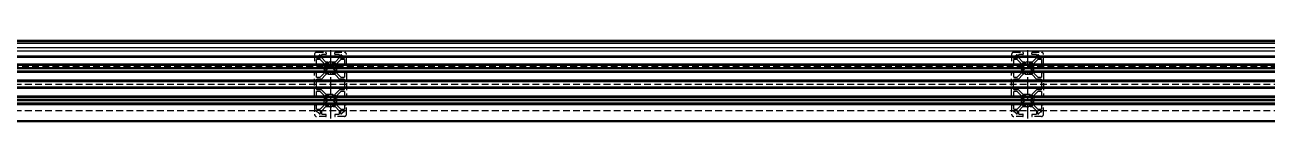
# Model space of a CAD drawing. Extents: x 0 to 4662, y -8 to 1177.
# Drawn here: x 2331 to 3497, y 185 to 261 of the extents above; entities that cross this region are included whole.
import ezdxf

# ---------------------------------------------------------------- set-up
doc = ezdxf.new("R2010")
doc.units = 0
doc.header["$LTSCALE"] = 0.5
doc.linetypes.add('CENTER', pattern=[50.8, 31.75, -6.35, 6.35, -6.35])
doc.linetypes.add('DASHED', pattern=[19.05, 12.7, -6.35])
for name, color, linetype in [('MSM_CENTER', 1, 'CENTER'), ('MSM_CONTINUOUS', 7, 'CONTINUOUS'), ('MSM_DASHED', 4, 'DASHED')]:
    doc.layers.add(name, color=color, linetype=linetype)

msp = doc.modelspace()

# ---------------------------------------------------------------- linework, layer by layer
at = {"layer": 'MSM_CENTER'}
for p, q in [((2617.8, 252), (2617.8, 188)), ((3271.8, 252), (3271.8, 188))]:
    msp.add_line(p, q, dxfattribs=at)
at = {"layer": 'MSM_CONTINUOUS'}
for p, q in [((1095.8, 260), (4189.8, 260)), ((1137.8, 261.3), (4147.8, 261.3)), ((4086.1, 258.2), (1199.5, 258.2)), ((4083.8, 254.3), (1201.8, 254.3)), ((4083.8, 251.1), (1201.8, 251.1)), ((4083.1, 246.5), (1202.5, 246.5)), ((3970.8, 246), (1203.8, 246)), ((3967.8, 245), (1267.8, 245)), ((3965.8, 239), (1292.8, 239)), ((3965.8, 238.5), (1292.8, 238.5)), ((3965.8, 238), (1292.8, 238)), ((3965.8, 237.5), (1292.8, 237.5)), ((3965.8, 235.5), (1292.8, 235.5)), ((3965.8, 235), (1292.8, 235)), ((3965.8, 234.5), (1292.8, 234.5)), ((3965.8, 232.5), (1292.8, 232.5)), ((3965.8, 232), (1321.6, 232)), ((3965.8, 231.5), (1322.3, 231.5)), ((3965.8, 231), (1322.6, 231)), ((3965.8, 224), (1344.6, 224)), ((3965.8, 223), (1344.6, 223)), ((3965.8, 222.5), (1344.6, 222.5)), ((3965.8, 217.5), (1344.6, 217.5)), ((3965.8, 217), (1344.6, 217)), ((3965.8, 216), (1344.6, 216)), ((3965.8, 209), (1344.6, 209)), ((3965.8, 208.5), (1344.6, 208.5)), ((3965.8, 208), (1344.6, 208)), ((3965.8, 207.5), (1344.6, 207.5)), ((3965.8, 205.5), (1344.6, 205.5)), ((3965.8, 205), (1344.6, 205)), ((3965.8, 204.5), (1344.6, 204.5)), ((3965.8, 202.5), (1344.6, 202.5)), ((3965.8, 202), (1344.6, 202)), ((3965.8, 201.5), (1344.6, 201.5)), ((3965.8, 201), (1344.6, 201)), ((3965.8, 186), (1344.6, 186)), ((3965.8, 185), (1344.6, 185))]:
    msp.add_line(p, q, dxfattribs=at)
at = {"layer": 'MSM_DASHED'}
for p, q in [((2602.8, 248), (2602.8, 239.4)), ((2604.6, 245.1), (2604.6, 244.9)), ((2604.8, 250), (2613.4, 250)), ((2607.8, 247.5), (2607.6, 247.5)), ((2608.3, 244.9), (2608.3, 247)), ((2609.6, 244.7), (2609.6, 248)), ((2613.4, 248), (2609.6, 248)), ((2613.8, 249.6), (2613.8, 248.4)), ((2621.8, 248.4), (2621.8, 249.6)), ((2622.2, 250), (2630.8, 250)), ((2626.1, 248), (2622.2, 248)), ((2626.1, 248), (2626.1, 244.7)), ((2627.2, 247), (2627.2, 244.9)), ((2628, 247.5), (2627.7, 247.5)), ((2631, 244.9), (2631, 245.1)), ((2632.8, 239.4), (2632.8, 248)), ((3256.8, 248), (3256.8, 239.4)), ((3258.6, 245.1), (3258.6, 244.9)), ((3258.8, 250), (3267.4, 250)), ((3261.8, 247.5), (3261.6, 247.5)), ((3262.3, 244.9), (3262.3, 247)), ((3263.6, 244.7), (3263.6, 248)), ((3267.4, 248), (3263.6, 248)), ((3267.8, 249.6), (3267.8, 248.4)), ((3275.8, 248.4), (3275.8, 249.6)), ((3276.2, 250), (3284.8, 250)), ((3280.1, 248), (3276.2, 248)), ((3280.1, 248), (3280.1, 244.7)), ((3281.2, 247), (3281.2, 244.9)), ((3282, 247.5), (3281.7, 247.5)), ((3285, 244.9), (3285, 245.1)), ((3286.8, 239.4), (3286.8, 248)), ((1137.8, 236.7), (4147.8, 236.7)), ((2604.4, 239), (2603.2, 239)), ((2604.8, 239.4), (2604.8, 243.2)), ((2608.1, 243.2), (2604.8, 243.2)), ((2605.1, 244.4), (2607.8, 244.4)), ((2608.1, 243.2), (2611.8, 239.6)), ((2613.2, 241), (2609.6, 244.7)), ((2611.8, 239.6), (2611.8, 235.7)), ((2612, 233.8), (2611.8, 232.5)), ((2612.1, 235), (2611.9, 235.4)), ((2611.9, 234.6), (2612.1, 235)), ((2612, 233.8), (2611.9, 234.1)), ((2613, 239.4), (2613, 237.7)), ((2613, 237.6), (2613.2, 236.8)), ((2613.2, 233.2), (2613, 232.4)), ((2613.2, 241), (2615.3, 241)), ((2615.1, 239.8), (2613.4, 239.8)), ((2613.5, 236.5), (2614.2, 236.5)), ((2614.2, 233.5), (2613.5, 233.5)), ((2616, 239.6), (2615.2, 239.8)), ((2615.3, 241), (2616.6, 240.8)), ((2616.3, 238.6), (2616.3, 239.3)), ((2616.6, 240.8), (2616.9, 240.9)), ((2617.4, 240.9), (2617.8, 240.7)), ((2617.8, 240.7), (2618.2, 240.9)), ((2618.5, 241), (2622.4, 241)), ((2619.3, 239.3), (2619.3, 238.6)), ((2620.4, 239.8), (2619.6, 239.6)), ((2622.2, 239.8), (2620.5, 239.8)), ((2621.4, 236.5), (2622.1, 236.5)), ((2622.1, 233.5), (2621.4, 233.5)), ((2626.1, 244.7), (2622.4, 241)), ((2622.4, 236.8), (2622.6, 237.6)), ((2622.6, 232.4), (2622.4, 233.2)), ((2622.6, 237.7), (2622.6, 239.4)), ((2623.7, 235.4), (2623.5, 235)), ((2623.5, 235), (2623.7, 234.6)), ((2623.6, 236.2), (2623.8, 237.5)), ((2623.7, 235.9), (2623.6, 236.2)), ((2623.8, 239.6), (2627.5, 243.2)), ((2623.8, 237.5), (2623.8, 239.6)), ((2623.8, 230.4), (2623.8, 234.3)), ((2630.8, 243.2), (2627.5, 243.2)), ((2627.7, 244.4), (2630.5, 244.4)), ((2630.8, 243.2), (2630.8, 239.4)), ((2632.4, 239), (2631.2, 239)), ((3258.4, 239), (3257.2, 239)), ((3258.8, 239.4), (3258.8, 243.2)), ((3262.1, 243.2), (3258.8, 243.2)), ((3259.1, 244.4), (3261.8, 244.4)), ((3262.1, 243.2), (3265.8, 239.6)), ((3267.2, 241), (3263.6, 244.7)), ((3265.8, 239.6), (3265.8, 235.7)), ((3266, 233.8), (3265.8, 232.5)), ((3266.1, 235), (3265.9, 235.4)), ((3265.9, 234.6), (3266.1, 235)), ((3266, 233.8), (3265.9, 234.1)), ((3267, 239.4), (3267, 237.7)), ((3267, 237.6), (3267.2, 236.8)), ((3267.2, 233.2), (3267, 232.4)), ((3267.2, 241), (3269.3, 241)), ((3269.1, 239.8), (3267.4, 239.8)), ((3267.5, 236.5), (3268.2, 236.5)), ((3268.2, 233.5), (3267.5, 233.5)), ((3270, 239.6), (3269.2, 239.8)), ((3269.3, 241), (3270.6, 240.8)), ((3270.3, 238.6), (3270.3, 239.3)), ((3270.6, 240.8), (3270.9, 240.9)), ((3271.4, 240.9), (3271.8, 240.7)), ((3271.8, 240.7), (3272.2, 240.9)), ((3272.5, 241), (3276.4, 241)), ((3273.3, 239.3), (3273.3, 238.6)), ((3274.4, 239.8), (3273.6, 239.6)), ((3276.2, 239.8), (3274.5, 239.8)), ((3275.4, 236.5), (3276.1, 236.5)), ((3276.1, 233.5), (3275.4, 233.5)), ((3280.1, 244.7), (3276.4, 241)), ((3276.4, 236.8), (3276.6, 237.6)), ((3276.6, 232.4), (3276.4, 233.2)), ((3276.6, 237.7), (3276.6, 239.4)), ((3277.7, 235.4), (3277.5, 235)), ((3277.5, 235), (3277.7, 234.6)), ((3277.6, 236.2), (3277.8, 237.5)), ((3277.7, 235.9), (3277.6, 236.2)), ((3277.8, 239.6), (3281.5, 243.2)), ((3277.8, 237.5), (3277.8, 239.6)), ((3277.8, 230.4), (3277.8, 234.3)), ((3284.8, 243.2), (3281.5, 243.2)), ((3281.7, 244.4), (3284.5, 244.4)), ((3284.8, 243.2), (3284.8, 239.4)), ((3286.4, 239), (3285.2, 239)), ((2602.8, 209.4), (2602.8, 230.6)), ((2603.2, 231), (2604.4, 231)), ((2604.4, 223.7), (2604.4, 216.2)), ((2604.8, 226.8), (2604.8, 230.6)), ((2604.8, 226.8), (2608.1, 226.8)), ((2608.6, 224.8), (2605.4, 224.8)), ((2611.8, 230.4), (2608.1, 226.8)), ((2613.1, 228.9), (2609.3, 225)), ((2611.8, 232.5), (2611.8, 230.4)), ((2613, 232.3), (2613, 230.6)), ((2613.4, 230.2), (2615.1, 230.2)), ((2621.8, 229.2), (2613.8, 229.2)), ((2615.2, 230.2), (2616, 230.4)), ((2616.3, 230.7), (2616.3, 231.4)), ((2619.3, 231.4), (2619.3, 230.7)), ((2619.6, 230.4), (2620.4, 230.2)), ((2620.5, 230.2), (2622.2, 230.2)), ((2626.3, 225), (2622.5, 228.9)), ((2622.6, 230.6), (2622.6, 232.3)), ((2627.5, 226.8), (2623.8, 230.4)), ((2630.2, 224.8), (2627, 224.8)), ((2627.5, 226.8), (2630.8, 226.8)), ((2630.8, 230.6), (2630.8, 226.8)), ((2631.2, 231), (2632.4, 231)), ((2631.2, 216.2), (2631.2, 223.7)), ((2632.8, 230.6), (2632.8, 209.4)), ((3256.8, 209.4), (3256.8, 230.6)), ((3257.2, 231), (3258.4, 231)), ((3258.4, 223.7), (3258.4, 216.2)), ((3258.8, 226.8), (3258.8, 230.6)), ((3258.8, 226.8), (3262.1, 226.8)), ((3262.6, 224.8), (3259.4, 224.8)), ((3265.8, 230.4), (3262.1, 226.8)), ((3267.1, 228.9), (3263.3, 225)), ((3265.8, 232.5), (3265.8, 230.4)), ((3267, 232.3), (3267, 230.6)), ((3267.4, 230.2), (3269.1, 230.2)), ((3275.8, 229.2), (3267.8, 229.2)), ((3269.2, 230.2), (3270, 230.4)), ((3270.3, 230.7), (3270.3, 231.4)), ((3273.3, 231.4), (3273.3, 230.7)), ((3273.6, 230.4), (3274.4, 230.2)), ((3274.5, 230.2), (3276.2, 230.2)), ((3280.3, 225), (3276.5, 228.9)), ((3276.6, 230.6), (3276.6, 232.3)), ((3281.5, 226.8), (3277.8, 230.4)), ((3284.2, 224.8), (3281, 224.8)), ((3281.5, 226.8), (3284.8, 226.8)), ((3284.8, 230.6), (3284.8, 226.8)), ((3285.2, 231), (3286.4, 231)), ((3285.2, 216.2), (3285.2, 223.7)), ((3286.8, 230.6), (3286.8, 209.4)), ((1254.8, 220.3), (3978, 220.3)), ((2604.8, 209.4), (2604.8, 213.2)), ((2608.1, 213.2), (2604.8, 213.2)), ((2605.4, 215.2), (2608.6, 215.2)), ((2608.1, 213.2), (2611.8, 209.6)), ((2609.3, 215), (2613.1, 211.1)), ((2615.1, 209.8), (2613.4, 209.8)), ((2613.8, 210.8), (2621.8, 210.8)), ((2622.2, 209.8), (2620.5, 209.8)), ((2622.5, 211.1), (2626.3, 215)), ((2623.8, 209.6), (2627.5, 213.2)), ((2627, 215.2), (2630.2, 215.2)), ((2630.8, 213.2), (2627.5, 213.2)), ((2630.8, 213.2), (2630.8, 209.4)), ((3258.8, 209.4), (3258.8, 213.2)), ((3262.1, 213.2), (3258.8, 213.2)), ((3259.4, 215.2), (3262.6, 215.2)), ((3262.1, 213.2), (3265.8, 209.6)), ((3263.3, 215), (3267.1, 211.1)), ((3269.1, 209.8), (3267.4, 209.8)), ((3267.8, 210.8), (3275.8, 210.8)), ((3276.2, 209.8), (3274.5, 209.8)), ((3276.5, 211.1), (3280.3, 215)), ((3277.8, 209.6), (3281.5, 213.2)), ((3281, 215.2), (3284.2, 215.2)), ((3284.8, 213.2), (3281.5, 213.2)), ((3284.8, 213.2), (3284.8, 209.4)), ((2602.8, 200.6), (2602.8, 192)), ((2604.4, 209), (2603.2, 209)), ((2603.2, 201), (2604.4, 201)), ((2604.8, 196.8), (2604.8, 200.6)), ((2611.8, 200.4), (2608.1, 196.8)), ((2609.6, 195.3), (2613.2, 199)), ((2611.8, 209.6), (2611.8, 205.7)), ((2611.8, 202.5), (2612, 203.8)), ((2611.8, 202.5), (2611.8, 200.4)), ((2612.1, 205), (2611.9, 205.4)), ((2611.9, 204.6), (2612.1, 205)), ((2612, 203.8), (2611.9, 204.1)), ((2613, 209.4), (2613, 207.7)), ((2613, 207.6), (2613.2, 206.8)), ((2613.2, 203.2), (2613, 202.4)), ((2613, 202.3), (2613, 200.6)), ((2617.1, 199), (2613.2, 199)), ((2613.4, 200.2), (2615.1, 200.2)), ((2613.5, 206.5), (2614.2, 206.5)), ((2614.2, 203.5), (2613.5, 203.5)), ((2616, 209.6), (2615.2, 209.8)), ((2615.2, 200.2), (2616, 200.4)), ((2616.3, 208.6), (2616.3, 209.3)), ((2616.3, 200.7), (2616.3, 201.4)), ((2617.8, 199.3), (2617.4, 199.1)), ((2618.2, 199.1), (2617.8, 199.3)), ((2619, 199.2), (2618.7, 199.1)), ((2620.3, 199), (2619, 199.2)), ((2619.3, 209.3), (2619.3, 208.6)), ((2619.3, 201.4), (2619.3, 200.7)), ((2620.4, 209.8), (2619.6, 209.6)), ((2619.6, 200.4), (2620.4, 200.2)), ((2622.4, 199), (2620.3, 199)), ((2620.5, 200.2), (2622.2, 200.2)), ((2621.4, 206.5), (2622.1, 206.5)), ((2622.1, 203.5), (2621.4, 203.5)), ((2622.4, 206.8), (2622.6, 207.6)), ((2622.6, 202.4), (2622.4, 203.2)), ((2622.4, 199), (2626.1, 195.3)), ((2622.6, 207.7), (2622.6, 209.4)), ((2622.6, 200.6), (2622.6, 202.3)), ((2623.7, 205.4), (2623.5, 205)), ((2623.5, 205), (2623.7, 204.6)), ((2623.8, 207.5), (2623.6, 206.2)), ((2623.6, 206.2), (2623.7, 205.9)), ((2623.8, 207.5), (2623.8, 209.6)), ((2623.8, 200.4), (2623.8, 204.3)), ((2627.5, 196.8), (2623.8, 200.4)), ((2630.8, 200.6), (2630.8, 196.8)), ((2632.4, 209), (2631.2, 209)), ((2631.2, 201), (2632.4, 201)), ((2632.8, 192), (2632.8, 200.6)), ((3256.8, 200.6), (3256.8, 192)), ((3258.4, 209), (3257.2, 209)), ((3257.2, 201), (3258.4, 201)), ((3258.8, 196.8), (3258.8, 200.6)), ((3265.8, 200.4), (3262.1, 196.8)), ((3263.6, 195.3), (3267.2, 199)), ((3265.8, 209.6), (3265.8, 205.7)), ((3265.8, 202.5), (3266, 203.8)), ((3265.8, 202.5), (3265.8, 200.4)), ((3266.1, 205), (3265.9, 205.4)), ((3265.9, 204.6), (3266.1, 205)), ((3266, 203.8), (3265.9, 204.1)), ((3267, 209.4), (3267, 207.7)), ((3267, 207.6), (3267.2, 206.8)), ((3267.2, 203.2), (3267, 202.4)), ((3267, 202.3), (3267, 200.6)), ((3271.1, 199), (3267.2, 199)), ((3267.4, 200.2), (3269.1, 200.2)), ((3267.5, 206.5), (3268.2, 206.5)), ((3268.2, 203.5), (3267.5, 203.5)), ((3270, 209.6), (3269.2, 209.8)), ((3269.2, 200.2), (3270, 200.4)), ((3270.3, 208.6), (3270.3, 209.3)), ((3270.3, 200.7), (3270.3, 201.4)), ((3271.8, 199.3), (3271.4, 199.1)), ((3272.2, 199.1), (3271.8, 199.3)), ((3273, 199.2), (3272.7, 199.1)), ((3274.3, 199), (3273, 199.2)), ((3273.3, 209.3), (3273.3, 208.6)), ((3273.3, 201.4), (3273.3, 200.7)), ((3274.4, 209.8), (3273.6, 209.6)), ((3273.6, 200.4), (3274.4, 200.2)), ((3276.4, 199), (3274.3, 199)), ((3274.5, 200.2), (3276.2, 200.2)), ((3275.4, 206.5), (3276.1, 206.5)), ((3276.1, 203.5), (3275.4, 203.5)), ((3276.4, 206.8), (3276.6, 207.6)), ((3276.6, 202.4), (3276.4, 203.2)), ((3276.4, 199), (3280.1, 195.3)), ((3276.6, 207.7), (3276.6, 209.4)), ((3276.6, 200.6), (3276.6, 202.3)), ((3277.7, 205.4), (3277.5, 205)), ((3277.5, 205), (3277.7, 204.6)), ((3277.8, 207.5), (3277.6, 206.2)), ((3277.6, 206.2), (3277.7, 205.9)), ((3277.8, 207.5), (3277.8, 209.6)), ((3277.8, 200.4), (3277.8, 204.3)), ((3281.5, 196.8), (3277.8, 200.4)), ((3284.8, 200.6), (3284.8, 196.8)), ((3286.4, 209), (3285.2, 209)), ((3285.2, 201), (3286.4, 201)), ((3286.8, 192), (3286.8, 200.6)), ((1254.8, 195.7), (3978, 195.7)), ((1254.8, 195.7), (3978, 195.7)), ((2604.6, 195), (2604.6, 194.9)), ((2604.8, 196.8), (2608.1, 196.8)), ((2613.4, 190), (2604.8, 190)), ((2607.8, 195.5), (2605.1, 195.5)), ((2607.6, 192.5), (2607.8, 192.5)), ((2608.3, 193), (2608.3, 195)), ((2609.6, 192), (2609.6, 195.3)), ((2609.6, 192), (2613.4, 192)), ((2613.8, 190.4), (2613.8, 191.6)), ((2621.8, 191.6), (2621.8, 190.4)), ((2622.2, 192), (2626.1, 192)), ((2630.8, 190), (2622.2, 190)), ((2626.1, 195.3), (2626.1, 192)), ((2627.2, 195), (2627.2, 193)), ((2627.5, 196.8), (2630.8, 196.8)), ((2630.5, 195.5), (2627.7, 195.5)), ((2627.7, 192.5), (2628, 192.5)), ((2631, 194.9), (2631, 195)), ((3258.6, 195), (3258.6, 194.9)), ((3258.8, 196.8), (3262.1, 196.8)), ((3267.4, 190), (3258.8, 190)), ((3261.8, 195.5), (3259.1, 195.5)), ((3261.6, 192.5), (3261.8, 192.5)), ((3262.3, 193), (3262.3, 195)), ((3263.6, 192), (3263.6, 195.3)), ((3263.6, 192), (3267.4, 192)), ((3267.8, 190.4), (3267.8, 191.6)), ((3275.8, 191.6), (3275.8, 190.4)), ((3276.2, 192), (3280.1, 192)), ((3284.8, 190), (3276.2, 190)), ((3280.1, 195.3), (3280.1, 192)), ((3281.2, 195), (3281.2, 193)), ((3281.5, 196.8), (3284.8, 196.8)), ((3284.5, 195.5), (3281.7, 195.5)), ((3281.7, 192.5), (3282, 192.5)), ((3285, 194.9), (3285, 195))]:
    msp.add_line(p, q, dxfattribs=at)
for centre, radius, start, end in [((2604.8, 248), 2, 90, 180), ((2605.1, 245.1), 0.5, 109.8539, 180), ((2605.1, 244.9), 0.5, 180, 270), ((2603.3, 250.1), 4.8, 289.8539, 324.2037), ((2607.6, 247), 0.5, 90, 144.2037), ((2607.8, 247), 0.5, 0, 90), ((2607.8, 244.9), 0.5, 270, 0), ((2613.4, 249.6), 0.4, 0, 90), ((2613.4, 248.4), 0.4, 270, 0), ((2622.2, 249.6), 0.4, 90, 180), ((2622.2, 248.4), 0.4, 180, 270), ((2627.7, 244.9), 0.5, 180, 270), ((2627.7, 247), 0.5, 90, 180), ((2628, 247), 0.5, 35.7963, 90), ((2632.3, 250.1), 4.8, 215.7963, 250.1461), ((2630.5, 244.9), 0.5, 270, 0), ((2630.5, 245.1), 0.5, 0, 70.1461), ((2630.8, 248), 2, 0, 90), ((3258.8, 248), 2, 90, 180), ((3259.1, 245.1), 0.5, 109.8539, 180), ((3259.1, 244.9), 0.5, 180, 270), ((3257.3, 250.1), 4.8, 289.8539, 324.2037), ((3261.6, 247), 0.5, 90, 144.2037), ((3261.8, 247), 0.5, 0, 90), ((3261.8, 244.9), 0.5, 270, 0), ((3267.4, 249.6), 0.4, 0, 90), ((3267.4, 248.4), 0.4, 270, 0), ((3276.2, 249.6), 0.4, 90, 180), ((3276.2, 248.4), 0.4, 180, 270), ((3281.7, 244.9), 0.5, 180, 270), ((3281.7, 247), 0.5, 90, 180), ((3282, 247), 0.5, 35.7963, 90), ((3286.3, 250.1), 4.8, 215.7963, 250.1461), ((3284.5, 244.9), 0.5, 270, 0), ((3284.5, 245.1), 0.5, 0, 70.1461), ((3284.8, 248), 2, 0, 90), ((2603.2, 239.4), 0.4, 180, 270), ((2604.4, 239.4), 0.4, 270, 0), ((2612.3, 235.7), 0.5, 180, 210), ((2612.3, 234.3), 0.5, 150, 210), ((2613.4, 239.4), 0.4, 90, 180), ((2613.4, 237.7), 0.4, 180, 191), ((2613.5, 236.9), 0.4, 191, 270), ((2613.5, 233.1), 0.4, 90, 169), ((2614.2, 236.1), 0.4, 343.1735, 90), ((2614.2, 233.9), 0.4, 270, 16.8264), ((2617.8, 235), 3.4, 163.1736, 196.8264), ((2615.1, 239.4), 0.4, 79, 90), ((2615.9, 239.3), 0.4, 0, 79), ((2616.7, 238.6), 0.4, 180, 286.8264), ((2617.8, 235), 3.4, 73.1736, 106.8264), ((2617.1, 240.5), 0.5, 60, 120), ((2618.5, 240.5), 0.5, 90, 120), ((2618.9, 238.6), 0.4, 253.1735, 0), ((2619.7, 239.3), 0.4, 101, 180), ((2620.5, 239.4), 0.4, 90, 101), ((2621.4, 236.1), 0.4, 90, 196.8264), ((2621.4, 233.9), 0.4, 163.1736, 270), ((2617.8, 235), 3.4, 343.1736, 16.8264), ((2622.1, 236.9), 0.4, 270, 349), ((2622.1, 233.1), 0.4, 11, 90), ((2622.2, 239.4), 0.4, 0, 90), ((2622.2, 237.7), 0.4, 349, 0), ((2623.3, 235.7), 0.5, 330, 30), ((2623.3, 234.3), 0.5, 0, 30), ((2631.2, 239.4), 0.4, 180, 270), ((2632.4, 239.4), 0.4, 270, 0), ((3257.2, 239.4), 0.4, 180, 270), ((3258.4, 239.4), 0.4, 270, 0), ((3266.3, 235.7), 0.5, 180, 210), ((3266.3, 234.3), 0.5, 150, 210), ((3267.4, 239.4), 0.4, 90, 180), ((3267.4, 237.7), 0.4, 180, 191), ((3267.5, 236.9), 0.4, 191, 270), ((3267.5, 233.1), 0.4, 90, 169), ((3268.2, 236.1), 0.4, 343.1735, 90), ((3268.2, 233.9), 0.4, 270, 16.8264), ((3271.8, 235), 3.4, 163.1736, 196.8264), ((3269.1, 239.4), 0.4, 79, 90), ((3269.9, 239.3), 0.4, 0, 79), ((3270.7, 238.6), 0.4, 180, 286.8264), ((3271.8, 235), 3.4, 73.1736, 106.8264), ((3271.1, 240.5), 0.5, 60, 120), ((3272.5, 240.5), 0.5, 90, 120), ((3272.9, 238.6), 0.4, 253.1735, 0), ((3273.7, 239.3), 0.4, 101, 180), ((3274.5, 239.4), 0.4, 90, 101), ((3275.4, 236.1), 0.4, 90, 196.8264), ((3275.4, 233.9), 0.4, 163.1736, 270), ((3271.8, 235), 3.4, 343.1736, 16.8264), ((3276.1, 236.9), 0.4, 270, 349), ((3276.1, 233.1), 0.4, 11, 90), ((3276.2, 239.4), 0.4, 0, 90), ((3276.2, 237.7), 0.4, 349, 0), ((3277.3, 235.7), 0.5, 330, 30), ((3277.3, 234.3), 0.5, 0, 30), ((3285.2, 239.4), 0.4, 180, 270), ((3286.4, 239.4), 0.4, 270, 0), ((2603.2, 230.6), 0.4, 90, 180), ((2604.4, 230.6), 0.4, 0, 90), ((2605.4, 223.7), 1, 90, 180), ((2608.6, 225.7), 1, 270, 315), ((2613.4, 232.3), 0.4, 169, 180), ((2613.4, 230.6), 0.4, 180, 270), ((2613.8, 228.2), 1, 90, 135), ((2615.1, 230.6), 0.4, 270, 281), ((2615.9, 230.7), 0.4, 281, 0), ((2616.7, 231.4), 0.4, 73.1736, 180), ((2617.8, 235), 3.4, 253.1736, 286.8264), ((2618.9, 231.4), 0.4, 0, 106.8264), ((2619.7, 230.7), 0.4, 180, 259), ((2620.5, 230.6), 0.4, 259, 270), ((2621.8, 228.2), 1, 45, 90), ((2622.2, 230.6), 0.4, 270, 0), ((2622.2, 232.3), 0.4, 0, 11), ((2627, 225.7), 1, 225, 270), ((2630.2, 223.7), 1, 0, 90), ((2631.2, 230.6), 0.4, 90, 180), ((2632.4, 230.6), 0.4, 0, 90), ((3257.2, 230.6), 0.4, 90, 180), ((3258.4, 230.6), 0.4, 0, 90), ((3259.4, 223.7), 1, 90, 180), ((3262.6, 225.7), 1, 270, 315), ((3267.4, 232.3), 0.4, 169, 180), ((3267.4, 230.6), 0.4, 180, 270), ((3267.8, 228.2), 1, 90, 135), ((3269.1, 230.6), 0.4, 270, 281), ((3269.9, 230.7), 0.4, 281, 0), ((3270.7, 231.4), 0.4, 73.1736, 180), ((3271.8, 235), 3.4, 253.1736, 286.8264), ((3272.9, 231.4), 0.4, 0, 106.8264), ((3273.7, 230.7), 0.4, 180, 259), ((3274.5, 230.6), 0.4, 259, 270), ((3275.8, 228.2), 1, 45, 90), ((3276.2, 230.6), 0.4, 270, 0), ((3276.2, 232.3), 0.4, 0, 11), ((3281, 225.7), 1, 225, 270), ((3284.2, 223.7), 1, 0, 90), ((3285.2, 230.6), 0.4, 90, 180), ((3286.4, 230.6), 0.4, 0, 90), ((2605.4, 216.2), 1, 180, 270), ((2608.6, 214.3), 1, 45, 90), ((2613.4, 209.4), 0.4, 90, 180), ((2613.8, 211.8), 1, 225, 270), ((2615.1, 209.4), 0.4, 79, 90), ((2620.5, 209.4), 0.4, 90, 101), ((2621.8, 211.8), 1, 270, 315), ((2622.2, 209.4), 0.4, 0, 90), ((2627, 214.3), 1, 90, 135), ((2630.2, 216.2), 1, 270, 0), ((3259.4, 216.2), 1, 180, 270), ((3262.6, 214.3), 1, 45, 90), ((3267.4, 209.4), 0.4, 90, 180), ((3267.8, 211.8), 1, 225, 270), ((3269.1, 209.4), 0.4, 79, 90), ((3274.5, 209.4), 0.4, 90, 101), ((3275.8, 211.8), 1, 270, 315), ((3276.2, 209.4), 0.4, 0, 90), ((3281, 214.3), 1, 90, 135), ((3284.2, 216.2), 1, 270, 0), ((2603.2, 209.4), 0.4, 180, 270), ((2603.2, 200.6), 0.4, 90.0044, 180), ((2604.4, 209.4), 0.4, 270, 0), ((2604.4, 200.6), 0.4, 0, 90), ((2612.3, 205.7), 0.5, 180, 210), ((2612.3, 204.3), 0.5, 150, 210), ((2613.4, 207.7), 0.4, 180, 191), ((2613.4, 202.3), 0.4, 169, 180), ((2613.4, 200.6), 0.4, 180, 270), ((2613.5, 206.9), 0.4, 191, 270), ((2613.5, 203.1), 0.4, 90, 169), ((2614.2, 206.1), 0.4, 343.1736, 90), ((2614.2, 203.9), 0.4, 270, 16.8264), ((2617.8, 205), 3.4, 163.1736, 196.8264), ((2615.1, 200.6), 0.4, 270, 281), ((2615.9, 209.3), 0.4, 0, 79), ((2615.9, 200.7), 0.4, 281, 0), ((2616.7, 208.6), 0.4, 180, 286.8264), ((2616.7, 201.4), 0.4, 73.1736, 180), ((2617.8, 205), 3.4, 73.1736, 106.8264), ((2617.8, 205), 3.4, 253.1736, 286.8264), ((2617.1, 199.5), 0.5, 270, 300), ((2618.5, 199.5), 0.5, 240, 300), ((2618.9, 208.6), 0.4, 253.1736, 0), ((2618.9, 201.4), 0.4, 0, 106.8264), ((2619.7, 209.3), 0.4, 101, 180), ((2619.7, 200.7), 0.4, 180, 259), ((2620.5, 200.6), 0.4, 259, 270), ((2621.4, 206.1), 0.4, 90, 196.8264), ((2621.4, 203.9), 0.4, 163.1736, 270), ((2617.8, 205), 3.4, 343.1736, 16.8264), ((2622.1, 206.9), 0.4, 270, 349), ((2622.1, 203.1), 0.4, 11, 90), ((2622.2, 200.6), 0.4, 270, 0), ((2622.2, 207.7), 0.4, 349, 0), ((2622.2, 202.3), 0.4, 0, 11), ((2623.3, 205.7), 0.5, 330, 30), ((2623.3, 204.3), 0.5, 0, 30.0001), ((2631.2, 209.4), 0.4, 180, 270), ((2631.2, 200.6), 0.4, 90.0044, 180), ((2632.4, 209.4), 0.4, 270, 0), ((2632.4, 200.6), 0.4, 0, 90), ((3257.2, 209.4), 0.4, 180, 270), ((3257.2, 200.6), 0.4, 90.0044, 180), ((3258.4, 209.4), 0.4, 270, 0), ((3258.4, 200.6), 0.4, 0, 90), ((3266.3, 205.7), 0.5, 180, 210), ((3266.3, 204.3), 0.5, 150, 210), ((3267.4, 207.7), 0.4, 180, 191), ((3267.4, 202.3), 0.4, 169, 180), ((3267.4, 200.6), 0.4, 180, 270), ((3267.5, 206.9), 0.4, 191, 270), ((3267.5, 203.1), 0.4, 90, 169), ((3268.2, 206.1), 0.4, 343.1736, 90), ((3268.2, 203.9), 0.4, 270, 16.8264), ((3271.8, 205), 3.4, 163.1736, 196.8264), ((3269.1, 200.6), 0.4, 270, 281), ((3269.9, 209.3), 0.4, 0, 79), ((3269.9, 200.7), 0.4, 281, 0), ((3270.7, 208.6), 0.4, 180, 286.8264), ((3270.7, 201.4), 0.4, 73.1736, 180), ((3271.8, 205), 3.4, 73.1736, 106.8264), ((3271.8, 205), 3.4, 253.1736, 286.8264), ((3271.1, 199.5), 0.5, 270, 300), ((3272.5, 199.5), 0.5, 240, 300), ((3272.9, 208.6), 0.4, 253.1736, 0), ((3272.9, 201.4), 0.4, 0, 106.8264), ((3273.7, 209.3), 0.4, 101, 180), ((3273.7, 200.7), 0.4, 180, 259), ((3274.5, 200.6), 0.4, 259, 270), ((3275.4, 206.1), 0.4, 90, 196.8264), ((3275.4, 203.9), 0.4, 163.1736, 270), ((3271.8, 205), 3.4, 343.1736, 16.8264), ((3276.1, 206.9), 0.4, 270, 349), ((3276.1, 203.1), 0.4, 11, 90), ((3276.2, 200.6), 0.4, 270, 0), ((3276.2, 207.7), 0.4, 349, 0), ((3276.2, 202.3), 0.4, 0, 11), ((3277.3, 205.7), 0.5, 330, 30), ((3277.3, 204.3), 0.5, 0, 30.0001), ((3285.2, 209.4), 0.4, 180, 270), ((3285.2, 200.6), 0.4, 90.0044, 180), ((3286.4, 209.4), 0.4, 270, 0), ((3286.4, 200.6), 0.4, 0, 90), ((2604.8, 192), 2, 180, 270), ((2605.1, 195), 0.5, 90, 180), ((2605.1, 194.9), 0.5, 180, 250.1461), ((2603.3, 189.9), 4.8, 35.7963, 70.1461), ((2607.6, 193), 0.5, 215.7963, 270), ((2607.8, 195), 0.5, 0, 90), ((2607.8, 193), 0.5, 270, 0), ((2613.4, 191.6), 0.4, 0, 90), ((2613.4, 190.4), 0.4, 270, 0), ((2622.2, 191.6), 0.4, 90, 180), ((2622.2, 190.4), 0.4, 180, 270), ((2627.7, 195), 0.5, 90, 180), ((2627.7, 193), 0.5, 180, 270), ((2628, 193), 0.5, 270, 324.2037), ((2632.3, 189.9), 4.8, 109.8539, 144.2037), ((2630.5, 195), 0.5, 0, 90), ((2630.5, 194.9), 0.5, 289.8539, 0), ((2630.8, 192), 2, 270, 0), ((3258.8, 192), 2, 180, 270), ((3259.1, 195), 0.5, 90, 180), ((3259.1, 194.9), 0.5, 180, 250.1461), ((3257.3, 189.9), 4.8, 35.7963, 70.1461), ((3261.6, 193), 0.5, 215.7963, 270), ((3261.8, 195), 0.5, 0, 90), ((3261.8, 193), 0.5, 270, 0), ((3267.4, 191.6), 0.4, 0, 90), ((3267.4, 190.4), 0.4, 270, 0), ((3276.2, 191.6), 0.4, 90, 180), ((3276.2, 190.4), 0.4, 180, 270), ((3281.7, 195), 0.5, 90, 180), ((3281.7, 193), 0.5, 180, 270), ((3282, 193), 0.5, 270, 324.2037), ((3286.3, 189.9), 4.8, 109.8539, 144.2037), ((3284.5, 195), 0.5, 0, 90), ((3284.5, 194.9), 0.5, 289.8539, 0), ((3284.8, 192), 2, 270, 0)]:
    msp.add_arc(centre, radius, start, end, dxfattribs=at)

doc.saveas('drawing.dxf')
